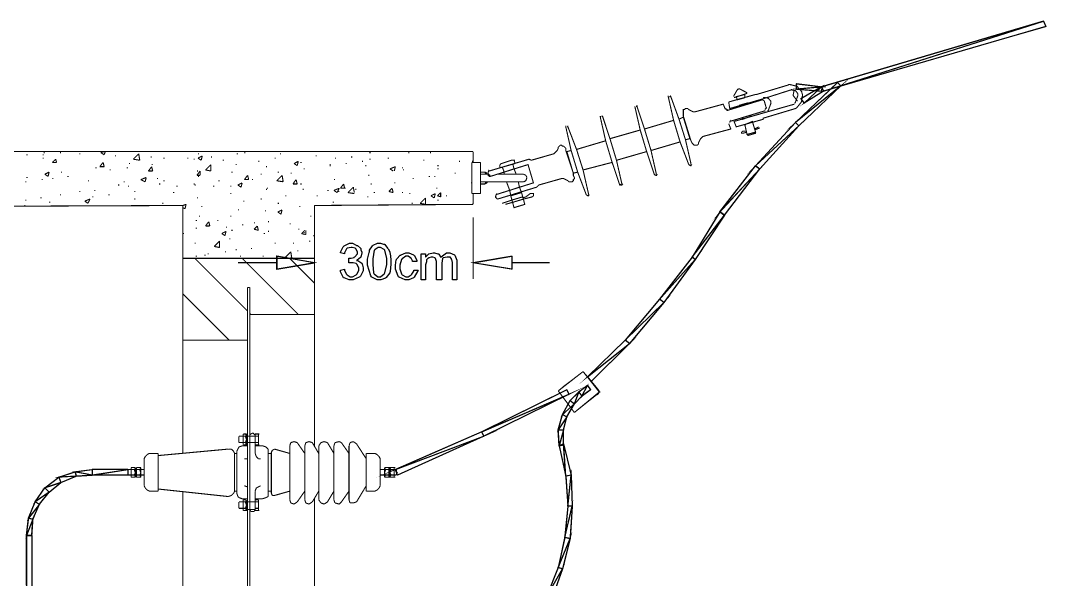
# Model space of a CAD drawing. Header units: metres. Extents: x 3290 to 4536, y 1562 to 1983.
# Drawn here: x 4060.69 to 4082.54, y 1734.34 to 1746.24 of the extents above; entities that cross this region are included whole.
import ezdxf

# ---------------------------------------------------------------- set-up
doc = ezdxf.new("R2010")
doc.units = ezdxf.units.M
for name, color, linetype in [('C00-00-00-BLACK', 7, 'Continuous'), ('C00-00-FF', 5, 'Continuous'), ('C00-7E-FF', 150, 'Continuous'), ('C00-FF-FF', 4, 'Continuous'), ('CFF-00-00', 1, 'Continuous'), ('CFF-7E-00', 30, 'Continuous')]:
    doc.layers.add(name, color=color, linetype=linetype)

msp = doc.modelspace()

# ---------------------------------------------------------------- linework, layer by layer
at = {"layer": 'C00-00-00-BLACK', "const_width": 0.0229}
for points in [[(4075.768, 1744.507), (4076.341, 1744.668), (4076.364, 1744.668), (4077.053, 1744.874)], [(4076.158, 1744.691), (4076.152, 1744.708), (4075.996, 1744.788), (4075.974, 1744.782), (4075.957, 1744.777), (4075.877, 1744.639), (4075.883, 1744.621)], [(4076.503, 1744.576), (4077.076, 1744.759)], [(4077.19, 1744.368), (4077.219, 1744.386), (4077.32, 1744.512), (4077.341, 1744.662), (4077.33, 1744.691), (4077.324, 1744.725), (4077.222, 1744.843), (4077.064, 1744.88), (4077.03, 1744.874)], [(4077.168, 1744.484), (4077.185, 1744.49), (4077.243, 1744.65), (4077.238, 1744.668), (4077.238, 1744.688), (4077.191, 1744.749), (4077.098, 1744.765), (4077.076, 1744.759)], [(4077.168, 1744.759), (4077.162, 1744.754), (4077.139, 1744.65), (4077.145, 1744.645), (4077.15, 1744.633), (4077.226, 1744.536), (4077.238, 1744.53)], [(4074.481, 1744.645), (4074.481, 1744.621), (4074.595, 1744.116), (4074.733, 1743.657), (4074.918, 1743.174)], [(4074.504, 1744.621), (4074.527, 1744.621)], [(4074.711, 1744.139), (4074.527, 1744.645)], [(4076.48, 1744.553), (4075.722, 1744.322)], [(4076.503, 1744.576), (4075.791, 1744.368), (4075.768, 1744.507)], [(4076.158, 1744.691), (4075.883, 1744.599)], [(4076.526, 1744.53), (4076.52, 1744.536), (4076.483, 1744.556), (4076.48, 1744.553)], [(4076.595, 1744.322), (4076.612, 1744.328), (4076.669, 1744.484), (4076.663, 1744.507), (4076.663, 1744.528), (4076.609, 1744.588), (4076.52, 1744.605), (4076.503, 1744.599)], [(4076.571, 1744.368), (4076.526, 1744.53)], [(4073.769, 1744.414), (4073.884, 1743.91), (4074.021, 1743.451), (4074.183, 1742.968), (4074.206, 1742.945)], [(4073.792, 1744.414), (4073.815, 1744.414)], [(4073.975, 1743.932), (4073.815, 1744.414), (4073.815, 1744.437)], [(4075.699, 1744.346), (4075.651, 1744.461), (4075.056, 1744.299), (4075.01, 1744.299), (4074.964, 1744.322), (4074.918, 1744.346), (4074.895, 1744.368), (4074.871, 1744.368), (4074.848, 1744.368), (4074.825, 1744.346), (4074.802, 1744.346), (4074.802, 1744.322), (4074.802, 1744.299), (4074.802, 1744.277), (4074.802, 1744.208), (4074.964, 1743.681), (4074.987, 1743.635), (4075.01, 1743.612), (4075.033, 1743.588), (4075.056, 1743.588), (4075.078, 1743.588), (4075.102, 1743.588), (4075.125, 1743.612), (4075.125, 1743.635), (4075.148, 1743.681), (4075.17, 1743.726), (4075.216, 1743.772), (4075.813, 1743.932), (4075.768, 1744.047)], [(4075.699, 1744.368), (4075.699, 1744.368), (4075.733, 1744.346), (4075.745, 1744.346)], [(4075.791, 1744.093), (4076.549, 1744.322)], [(4077.19, 1744.368), (4076.503, 1744.162), (4076.503, 1744.139), (4075.929, 1743.978), (4075.883, 1744.093), (4076.595, 1744.299)], [(4076.158, 1744.461), (4076.158, 1744.484), (4075.997, 1744.437), (4075.997, 1744.414)], [(4076.549, 1744.346), (4076.549, 1744.357), (4076.571, 1744.382), (4076.571, 1744.391)], [(4077.168, 1744.461), (4076.595, 1744.299)], [(4073.034, 1744.208), (4073.034, 1744.185), (4073.148, 1743.681), (4073.286, 1743.221), (4073.448, 1742.739), (4073.471, 1742.739)], [(4073.24, 1743.726), (4073.08, 1744.208), (4073.057, 1744.208)], [(4073.057, 1744.208), (4073.08, 1744.208)], [(4074.964, 1743.174), (4074.964, 1743.197), (4074.848, 1743.703), (4074.711, 1744.139)], [(4075.813, 1744.116), (4075.807, 1744.116), (4075.791, 1744.082), (4075.791, 1744.07)], [(4076.066, 1744.185), (4076.066, 1744.139), (4076.249, 1744.208), (4076.226, 1744.23)], [(4072.299, 1744.001), (4072.299, 1743.978), (4072.413, 1743.474), (4072.552, 1743.014), (4072.735, 1742.532)], [(4072.322, 1743.978), (4072.344, 1743.978)], [(4072.528, 1743.497), (4072.344, 1743.978), (4072.344, 1744.001)], [(4074.229, 1742.968), (4074.114, 1743.474), (4073.975, 1743.932)], [(4076.134, 1743.886), (4076.066, 1743.886), (4076.043, 1743.864), (4076.043, 1743.841), (4076.066, 1743.841), (4076.158, 1743.864)], [(4076.409, 1743.978), (4076.318, 1743.932)], [(4076.318, 1743.91), (4076.433, 1743.956)], [(4073.494, 1742.739), (4073.494, 1742.761), (4073.379, 1743.266), (4073.24, 1743.726)], [(4076.158, 1743.818), (4076.18, 1743.795), (4076.341, 1743.841), (4076.341, 1743.864)], [(4014.67, 1743.451), (4070.324, 1743.451)], [(4062.399, 1743.428), (4062.469, 1743.451)], [(4062.469, 1743.383), (4062.492, 1743.451)], [(4070.324, 1743.221), (4070.324, 1743.451)], [(4072.459, 1742.991), (4072.299, 1743.474), (4072.299, 1743.52), (4072.276, 1743.543), (4072.253, 1743.566), (4072.23, 1743.566), (4072.207, 1743.588), (4072.184, 1743.588), (4072.161, 1743.566), (4072.139, 1743.543), (4072.139, 1743.52), (4072.115, 1743.474), (4072.093, 1743.451), (4072.047, 1743.405), (4071.564, 1743.266), (4071.517, 1743.289), (4070.668, 1743.037)], [(4072.782, 1742.532), (4072.782, 1742.556), (4072.667, 1743.06), (4072.528, 1743.497)], [(4060.814, 1743.383), (4060.837, 1743.383)], [(4061.16, 1743.383), (4061.182, 1743.383)], [(4061.16, 1743.312), (4061.182, 1743.312)], [(4061.182, 1743.428), (4061.205, 1743.428)], [(4061.366, 1743.221), (4061.435, 1743.289)], [(4061.366, 1743.221), (4061.457, 1743.221)], [(4061.457, 1743.221), (4061.435, 1743.289)], [(4061.526, 1743.428), (4061.549, 1743.428)], [(4061.94, 1743.405), (4061.964, 1743.405)], [(4062.376, 1743.129), (4062.446, 1743.221)], [(4062.399, 1743.428), (4062.469, 1743.383)], [(4062.469, 1743.129), (4062.446, 1743.221)], [(4062.699, 1743.359), (4062.721, 1743.359)], [(4063.088, 1743.289), (4063.204, 1743.405)], [(4063.088, 1743.289), (4063.227, 1743.266)], [(4063.227, 1743.266), (4063.204, 1743.405)], [(4063.456, 1743.335), (4063.48, 1743.335)], [(4063.731, 1743.312), (4063.755, 1743.312)], [(4064.238, 1743.312), (4064.26, 1743.312)], [(4064.375, 1743.289), (4064.398, 1743.289)], [(4064.467, 1743.405), (4064.49, 1743.405)], [(4064.467, 1743.312), (4064.558, 1743.359)], [(4064.467, 1743.312), (4064.535, 1743.266)], [(4064.535, 1743.266), (4064.558, 1743.359)], [(4064.742, 1743.335), (4064.766, 1743.335)], [(4064.995, 1743.266), (4065.018, 1743.266)], [(4065.294, 1743.405), (4065.316, 1743.405)], [(4065.454, 1743.428), (4065.476, 1743.428)], [(4065.753, 1743.243), (4065.776, 1743.243)], [(4066.097, 1743.312), (4066.12, 1743.312)], [(4066.211, 1743.405), (4066.234, 1743.405)], [(4066.512, 1743.197), (4066.603, 1743.243)], [(4066.58, 1743.151), (4066.603, 1743.243)], [(4066.649, 1743.221), (4066.672, 1743.221)], [(4066.97, 1743.359), (4066.993, 1743.359)], [(4067.384, 1743.312), (4067.407, 1743.312)], [(4067.728, 1743.335), (4067.751, 1743.335)], [(4067.959, 1743.243), (4067.982, 1743.243)], [(4068.119, 1743.428), (4068.142, 1743.428)], [(4068.119, 1743.289), (4068.142, 1743.289)], [(4068.509, 1743.312), (4068.532, 1743.312)], [(4068.509, 1743.312), (4068.532, 1743.312)], [(4068.946, 1743.428), (4068.969, 1743.428)], [(4069.267, 1743.266), (4069.29, 1743.266)], [(4069.404, 1743.428), (4069.427, 1743.428)], [(4070.025, 1743.243), (4070.047, 1743.243)], [(4070.301, 1743.243), (4070.324, 1743.243)], [(4070.485, 1743.221), (4070.301, 1743.221)], [(4070.301, 1742.556), (4070.301, 1743.221)], [(4070.485, 1742.556), (4070.485, 1743.221)], [(4071.22, 1743.266), (4071.139, 1743.266), (4070.92, 1743.192), (4070.897, 1743.174)], [(4071.22, 1743.197), (4071.197, 1743.266)], [(4061.205, 1742.968), (4061.297, 1743.014)], [(4061.274, 1742.922), (4061.297, 1743.014)], [(4061.549, 1743.014), (4061.572, 1743.014)], [(4062.284, 1743.105), (4062.307, 1743.105)], [(4062.376, 1743.129), (4062.469, 1743.129)], [(4062.584, 1743.06), (4062.607, 1743.06)], [(4062.951, 1743.105), (4062.973, 1743.105)], [(4062.996, 1743.197), (4063.02, 1743.197)], [(4063.411, 1743.037), (4063.48, 1743.129)], [(4063.411, 1743.037), (4063.502, 1743.037)], [(4063.48, 1743.174), (4063.502, 1743.174)], [(4063.502, 1743.037), (4063.48, 1743.129)], [(4064.443, 1742.945), (4064.512, 1743.037)], [(4064.443, 1743.037), (4064.467, 1743.037)], [(4064.512, 1742.945), (4064.512, 1743.037)], [(4064.627, 1743.06), (4064.742, 1743.174)], [(4064.627, 1743.06), (4064.742, 1743.037)], [(4064.742, 1743.037), (4064.742, 1743.174)], [(4065.178, 1743.014), (4065.202, 1743.014)], [(4065.27, 1743.174), (4065.294, 1743.174)], [(4065.914, 1743.129), (4065.937, 1743.129)], [(4066.166, 1743.014), (4066.189, 1743.014)], [(4066.512, 1743.197), (4066.58, 1743.151)], [(4066.512, 1743.197), (4066.534, 1743.197)], [(4066.718, 1743.083), (4066.741, 1743.083)], [(4067.269, 1743.174), (4067.292, 1743.174)], [(4067.269, 1743.151), (4067.292, 1743.151)], [(4067.613, 1743.197), (4067.636, 1743.197)], [(4068.027, 1743.151), (4068.05, 1743.151)], [(4068.555, 1743.083), (4068.67, 1743.129)], [(4068.555, 1743.083), (4068.623, 1743.037)], [(4068.647, 1743.037), (4068.67, 1743.129)], [(4068.808, 1743.105), (4068.831, 1743.105)], [(4068.831, 1743.06), (4068.854, 1743.06)], [(4069.566, 1743.151), (4069.589, 1743.151)], [(4069.566, 1743.083), (4069.589, 1743.083)], [(4070.485, 1743.014), (4070.577, 1743.014)], [(4070.599, 1742.968), (4070.577, 1743.014)], [(4070.577, 1743.014), (4070.622, 1742.991)], [(4070.668, 1743.06), (4070.662, 1743.055), (4070.645, 1743.007), (4070.645, 1742.991), (4070.645, 1742.98), (4070.679, 1742.945), (4070.691, 1742.945)], [(4070.691, 1742.922), (4070.668, 1742.922), (4070.668, 1742.945), (4070.645, 1742.945), (4070.645, 1742.968), (4070.645, 1742.991), (4070.645, 1743.014), (4070.668, 1743.037)], [(4070.691, 1742.922), (4071.495, 1743.174), (4071.61, 1742.785), (4070.806, 1742.532)], [(4070.897, 1743.174), (4070.897, 1743.105), (4071.22, 1743.197)], [(4070.943, 1743.129), (4070.989, 1743.014)], [(4071.243, 1742.968), (4071.197, 1743.083), (4070.989, 1743.014), (4070.989, 1742.968)], [(4071.174, 1743.174), (4071.197, 1743.083)], [(4074.918, 1743.174), (4074.923, 1743.169), (4074.954, 1743.151), (4074.964, 1743.151), (4074.964, 1743.157), (4074.987, 1743.174), (4074.987, 1743.174)], [(4060.791, 1742.808), (4060.814, 1742.808)], [(4060.814, 1742.9), (4060.837, 1742.9)], [(4061.137, 1742.854), (4061.16, 1742.854)], [(4061.205, 1742.968), (4061.274, 1742.922)], [(4061.366, 1742.876), (4061.389, 1742.876)], [(4061.688, 1742.922), (4061.711, 1742.922)], [(4062.124, 1742.83), (4062.146, 1742.83)], [(4062.882, 1742.808), (4062.905, 1742.808)], [(4063.25, 1742.854), (4063.364, 1742.9)], [(4063.25, 1742.854), (4063.342, 1742.808)], [(4063.342, 1742.808), (4063.364, 1742.9)], [(4063.594, 1742.876), (4063.617, 1742.876)], [(4063.731, 1742.83), (4063.755, 1742.83)], [(4064.443, 1742.945), (4064.512, 1742.945)], [(4064.467, 1742.922), (4064.49, 1742.922)], [(4064.903, 1742.83), (4064.927, 1742.83)], [(4065.316, 1742.739), (4065.407, 1742.785)], [(4065.385, 1742.693), (4065.407, 1742.785)], [(4065.454, 1742.854), (4065.523, 1742.945)], [(4065.454, 1742.854), (4065.547, 1742.854)], [(4065.547, 1742.854), (4065.523, 1742.945)], [(4065.616, 1742.854), (4065.638, 1742.854)], [(4065.799, 1742.968), (4065.822, 1742.968)], [(4066.143, 1742.83), (4066.258, 1742.945)], [(4066.143, 1742.83), (4066.281, 1742.808)], [(4066.281, 1742.808), (4066.258, 1742.945)], [(4066.443, 1742.991), (4066.465, 1742.991)], [(4066.488, 1742.761), (4066.557, 1742.854)], [(4066.58, 1742.761), (4066.557, 1742.854)], [(4067.361, 1742.854), (4067.384, 1742.854)], [(4068.096, 1742.945), (4068.119, 1742.945)], [(4068.647, 1742.785), (4068.67, 1742.785)], [(4069.038, 1742.876), (4069.06, 1742.876)], [(4069.381, 1742.922), (4069.404, 1742.922)], [(4069.497, 1742.922), (4069.521, 1742.922)], [(4069.933, 1742.991), (4069.956, 1742.991)], [(4070.278, 1742.785), (4070.301, 1742.785)], [(4070.645, 1742.968), (4070.485, 1742.968)], [(4071.404, 1742.808), (4070.485, 1742.808)], [(4070.577, 1742.761), (4070.599, 1742.808)], [(4070.577, 1742.761), (4070.622, 1742.785)], [(4070.622, 1742.991), (4070.622, 1742.968)], [(4070.622, 1742.968), (4070.645, 1742.968)], [(4070.966, 1742.808), (4070.622, 1742.808)], [(4070.622, 1742.785), (4070.622, 1742.808)], [(4070.829, 1742.968), (4070.966, 1742.968)], [(4071.404, 1742.968), (4070.829, 1742.968)], [(4070.851, 1742.441), (4071.678, 1742.693), (4071.724, 1742.739), (4072.207, 1742.876), (4072.253, 1742.876), (4072.299, 1742.854), (4072.344, 1742.83), (4072.368, 1742.808), (4072.39, 1742.808), (4072.413, 1742.808), (4072.437, 1742.808), (4072.459, 1742.83), (4072.459, 1742.854), (4072.482, 1742.876), (4072.482, 1742.9), (4072.459, 1742.945), (4072.459, 1742.991)], [(4070.966, 1742.968), (4070.989, 1742.968)], [(4070.966, 1742.968), (4070.989, 1742.968)], [(4070.966, 1742.808), (4070.989, 1742.808)], [(4070.966, 1742.808), (4070.989, 1742.808)], [(4071.036, 1742.808), (4071.105, 1742.624), (4071.312, 1742.693), (4071.288, 1742.808)], [(4071.449, 1742.945), (4071.404, 1742.968)], [(4071.404, 1742.808), (4071.449, 1742.83)], [(4071.472, 1742.9), (4071.449, 1742.945)], [(4071.449, 1742.83), (4071.472, 1742.9)], [(4074.183, 1742.968), (4074.188, 1742.963), (4074.218, 1742.945), (4074.229, 1742.945), (4074.229, 1742.951), (4074.252, 1742.968), (4074.252, 1742.968)], [(4061.94, 1742.601), (4061.964, 1742.601)], [(4062.262, 1742.624), (4062.284, 1742.624)], [(4062.767, 1742.739), (4062.79, 1742.739)], [(4062.973, 1742.716), (4062.996, 1742.716)], [(4063.111, 1742.601), (4063.134, 1742.601)], [(4063.64, 1742.761), (4063.663, 1742.761)], [(4063.938, 1742.578), (4063.96, 1742.578)], [(4064.008, 1742.716), (4064.031, 1742.716)], [(4064.375, 1742.761), (4064.398, 1742.761)], [(4064.398, 1742.739), (4064.42, 1742.739)], [(4064.789, 1742.716), (4064.812, 1742.716)], [(4065.156, 1742.716), (4065.178, 1742.716)], [(4065.316, 1742.739), (4065.385, 1742.693)], [(4065.914, 1742.647), (4065.937, 1742.647)], [(4065.937, 1742.67), (4065.96, 1742.67)], [(4066.488, 1742.761), (4066.58, 1742.761)], [(4066.649, 1742.761), (4066.672, 1742.761)], [(4066.694, 1742.647), (4066.718, 1742.647)], [(4067.223, 1742.624), (4067.247, 1742.624)], [(4067.361, 1742.624), (4067.476, 1742.67)], [(4067.361, 1742.624), (4067.429, 1742.578)], [(4067.429, 1742.578), (4067.476, 1742.67)], [(4067.452, 1742.601), (4067.476, 1742.601)], [(4067.499, 1742.67), (4067.567, 1742.761)], [(4067.499, 1742.67), (4067.59, 1742.67)], [(4067.59, 1742.67), (4067.567, 1742.761)], [(4067.59, 1742.67), (4067.613, 1742.67)], [(4067.659, 1742.578), (4067.774, 1742.693)], [(4067.659, 1742.578), (4067.796, 1742.556)], [(4067.796, 1742.578), (4067.774, 1742.693)], [(4067.82, 1742.647), (4067.842, 1742.647)], [(4068.142, 1742.761), (4068.165, 1742.761)], [(4068.211, 1742.578), (4068.234, 1742.578)], [(4068.532, 1742.601), (4068.601, 1742.67)], [(4068.532, 1742.601), (4068.623, 1742.578)], [(4068.623, 1742.578), (4068.601, 1742.67)], [(4068.808, 1742.578), (4068.831, 1742.578)], [(4069.543, 1742.67), (4069.566, 1742.67)], [(4069.566, 1742.509), (4069.634, 1742.578)], [(4069.634, 1742.487), (4069.634, 1742.578)], [(4070.485, 1742.761), (4070.577, 1742.761)], [(4071.105, 1742.624), (4071.128, 1742.509)], [(4071.312, 1742.693), (4071.357, 1742.578)], [(4073.448, 1742.761), (4073.453, 1742.757), (4073.483, 1742.739), (4073.494, 1742.739), (4073.494, 1742.745), (4073.517, 1742.761), (4073.517, 1742.761)], [(4060.791, 1742.418), (4060.814, 1742.418)], [(4061.113, 1742.464), (4061.137, 1742.464)], [(4061.297, 1742.372), (4061.32, 1742.372)], [(4061.526, 1742.532), (4061.549, 1742.532)], [(4062.055, 1742.395), (4062.169, 1742.441)], [(4062.055, 1742.395), (4062.124, 1742.349)], [(4062.124, 1742.349), (4062.169, 1742.441)], [(4062.215, 1742.487), (4062.238, 1742.487)], [(4062.56, 1742.532), (4062.584, 1742.532)], [(4063.111, 1742.441), (4063.134, 1742.441)], [(4063.709, 1742.349), (4063.731, 1742.349)], [(4064.443, 1742.464), (4064.467, 1742.464)], [(4065.156, 1742.556), (4065.178, 1742.556)], [(4065.431, 1742.395), (4065.454, 1742.395)], [(4065.799, 1742.441), (4065.822, 1742.441)], [(4066.166, 1742.349), (4066.189, 1742.349)], [(4066.328, 1742.509), (4066.351, 1742.509)], [(4066.993, 1742.509), (4067.016, 1742.509)], [(4067.338, 1742.372), (4067.361, 1742.372)], [(4068.074, 1742.487), (4068.096, 1742.487)], [(4068.969, 1742.556), (4068.992, 1742.556)], [(4069.014, 1742.349), (4069.038, 1742.349)], [(4069.198, 1742.349), (4069.312, 1742.464)], [(4069.198, 1742.349), (4069.312, 1742.327)], [(4069.312, 1742.327), (4069.312, 1742.464)], [(4069.427, 1742.509), (4069.521, 1742.556)], [(4069.427, 1742.509), (4069.497, 1742.464)], [(4069.497, 1742.464), (4069.521, 1742.556)], [(4069.566, 1742.509), (4069.634, 1742.487)], [(4069.566, 1742.418), (4069.589, 1742.418)], [(4069.75, 1742.509), (4069.773, 1742.509)], [(4070.485, 1742.556), (4070.301, 1742.556)], [(4070.324, 1742.327), (4070.324, 1742.556)], [(4070.829, 1742.556), (4070.823, 1742.55), (4070.806, 1742.503), (4070.806, 1742.487), (4070.806, 1742.476), (4070.839, 1742.441), (4070.851, 1742.441)], [(4071.151, 1742.418), (4070.943, 1742.349)], [(4071.174, 1742.372), (4071.013, 1742.327)], [(4071.38, 1742.487), (4071.151, 1742.418)], [(4071.404, 1742.441), (4071.174, 1742.372)], [(4071.38, 1742.464), (4071.449, 1742.487), (4071.541, 1742.556), (4071.586, 1742.556), (4071.61, 1742.556), (4071.61, 1742.509), (4071.586, 1742.487), (4071.404, 1742.441)], [(4072.735, 1742.532), (4072.741, 1742.528), (4072.771, 1742.509), (4072.782, 1742.509), (4072.782, 1742.516), (4072.804, 1742.532), (4072.804, 1742.532)], [(4041.659, 1742.21), (4064.146, 1742.303)], [(4060.768, 1742.303), (4060.791, 1742.303)], [(4064.146, 1742.303), (4064.214, 1742.327)], [(4064.146, 1737.023), (4064.146, 1742.303)], [(4064.146, 1742.257), (4064.191, 1742.233)], [(4064.191, 1742.233), (4064.214, 1742.327)], [(4064.535, 1742.28), (4064.558, 1742.28)], [(4065.316, 1742.21), (4065.339, 1742.21)], [(4065.891, 1742.187), (4065.914, 1742.187)], [(4066.166, 1742.165), (4066.258, 1742.21)], [(4066.166, 1742.165), (4066.234, 1742.118)], [(4066.234, 1742.118), (4066.258, 1742.21)], [(4066.625, 1742.28), (4066.649, 1742.28)], [(4070.324, 1742.327), (4066.947, 1742.303)], [(4066.947, 1737.161), (4066.947, 1742.303)], [(4064.42, 1741.981), (4064.443, 1741.981)], [(4064.49, 1742.073), (4064.512, 1742.073)], [(4064.627, 1741.866), (4064.696, 1741.958)], [(4064.719, 1741.866), (4064.696, 1741.958)], [(4064.881, 1741.981), (4064.903, 1741.981)], [(4065.156, 1742.073), (4065.178, 1742.073)], [(4065.661, 1741.935), (4065.684, 1741.935)], [(4065.96, 1741.958), (4065.982, 1741.958)], [(4066.42, 1741.912), (4066.443, 1741.912)], [(4066.856, 1742.073), (4066.878, 1742.073)], [(4064.146, 1741.705), (4064.169, 1741.705)], [(4064.42, 1741.821), (4064.443, 1741.821)], [(4064.627, 1741.866), (4064.719, 1741.866)], [(4064.973, 1741.705), (4065.064, 1741.752)], [(4064.973, 1741.705), (4065.041, 1741.66)], [(4065.041, 1741.66), (4065.064, 1741.752)], [(4065.064, 1741.844), (4065.087, 1741.844)], [(4065.178, 1741.774), (4065.202, 1741.774)], [(4065.407, 1741.889), (4065.431, 1741.889)], [(4065.661, 1741.798), (4065.73, 1741.866)], [(4065.661, 1741.798), (4065.753, 1741.774)], [(4065.753, 1741.774), (4065.73, 1741.866)], [(4065.868, 1741.705), (4065.891, 1741.705)], [(4065.96, 1741.752), (4065.982, 1741.752)], [(4066.603, 1741.798), (4066.625, 1741.798)], [(4066.672, 1741.705), (4066.741, 1741.774)], [(4066.672, 1741.705), (4066.764, 1741.683)], [(4066.718, 1741.729), (4066.741, 1741.729)], [(4066.764, 1741.683), (4066.764, 1741.774)], [(4064.398, 1741.5), (4064.42, 1741.5)], [(4064.812, 1741.431), (4064.927, 1741.545)], [(4064.927, 1741.408), (4064.927, 1741.545)], [(4065.133, 1741.592), (4065.156, 1741.592)], [(4066.097, 1741.5), (4066.12, 1741.5)], [(4066.488, 1741.5), (4066.512, 1741.5)], [(4066.832, 1741.545), (4066.856, 1741.545)], [(4066.924, 1741.66), (4066.947, 1741.66)], [(4064.604, 1741.247), (4064.627, 1741.247)], [(4064.673, 1741.271), (4064.696, 1741.271)], [(4064.812, 1741.431), (4064.927, 1741.408)], [(4065.041, 1741.316), (4065.064, 1741.316)], [(4065.27, 1741.362), (4065.294, 1741.362)], [(4065.593, 1741.385), (4065.616, 1741.385)], [(4066.328, 1741.201), (4066.443, 1741.316)], [(4066.465, 1741.178), (4066.443, 1741.316)], [(4066.58, 1741.339), (4066.603, 1741.339)], [(4064.146, 1741.178), (4066.947, 1741.178)], [(4065.523, 1740.053), (4064.398, 1741.178)], [(4064.42, 1741.225), (4064.443, 1741.225)], [(4065.362, 1741.225), (4065.385, 1741.225)], [(4066.603, 1739.983), (4065.407, 1741.178)], [(4065.845, 1741.225), (4065.868, 1741.225)], [(4066.12, 1741.178), (4066.143, 1741.178)], [(4066.328, 1741.201), (4066.396, 1741.178)], [(4066.947, 1740.649), (4066.42, 1741.178)], [(4066.443, 1741.201), (4066.465, 1741.201)], [(4065.133, 1739.433), (4064.146, 1740.42)], [(4065.523, 1732.684), (4065.523, 1740.558)], [(4065.569, 1740.558), (4065.523, 1740.558)], [(4065.569, 1740.558), (4065.569, 1732.684)], [(4065.593, 1739.983), (4065.569, 1740.007)], [(4066.947, 1739.983), (4065.569, 1739.983)], [(4065.523, 1739.433), (4064.146, 1739.433)], [(4072.667, 1738.766), (4072.139, 1738.354)], [(4072.667, 1738.766), (4072.459, 1738.606)], [(4073.011, 1738.331), (4072.667, 1738.766)], [(4072.804, 1738.606), (4072.667, 1738.766)], [(4072.276, 1738.469), (4072.139, 1738.354)], [(4072.459, 1738.606), (4072.276, 1738.469)], [(4072.919, 1738.469), (4072.804, 1738.606)], [(4072.919, 1738.469), (4073.011, 1738.354)], [(4072.139, 1738.354), (4072.482, 1737.895)], [(4072.482, 1737.895), (4072.207, 1738.262)], [(4072.482, 1737.895), (4073.011, 1738.331)], [(4072.942, 1738.262), (4072.482, 1737.895)], [(4072.988, 1738.285), (4072.942, 1738.262)], [(4073.011, 1738.331), (4072.988, 1738.285)], [(4073.011, 1738.354), (4073.011, 1738.331)], [(4073.011, 1738.331), (4073.034, 1738.331)], [(4065.339, 1737.39), (4065.339, 1737.253)], [(4065.431, 1737.39), (4065.339, 1737.39)], [(4065.431, 1737.436), (4065.454, 1737.436)], [(4065.431, 1737.436), (4065.476, 1737.436)], [(4065.431, 1737.436), (4065.431, 1737.413)], [(4065.431, 1737.206), (4065.431, 1737.436)], [(4065.431, 1737.413), (4065.431, 1737.39)], [(4065.431, 1737.39), (4065.431, 1737.321)], [(4065.476, 1737.39), (4065.431, 1737.39)], [(4065.431, 1737.321), (4065.431, 1737.253)], [(4065.476, 1737.436), (4065.5, 1737.436)], [(4065.5, 1737.413), (4065.476, 1737.436)], [(4065.476, 1737.39), (4065.5, 1737.413)], [(4065.5, 1737.321), (4065.476, 1737.39)], [(4065.476, 1737.253), (4065.5, 1737.321)], [(4065.5, 1737.206), (4065.5, 1737.436)], [(4065.523, 1737.413), (4065.5, 1737.413)], [(4065.593, 1737.436), (4065.569, 1737.413)], [(4065.638, 1737.458), (4065.593, 1737.436)], [(4065.661, 1737.436), (4065.638, 1737.458)], [(4065.684, 1737.413), (4065.661, 1737.436)], [(4065.684, 1737.436), (4065.684, 1737.023)], [(4065.753, 1737.436), (4065.684, 1737.436)], [(4065.684, 1737.39), (4065.753, 1737.39)], [(4065.753, 1737.436), (4065.776, 1737.436)], [(4065.753, 1737.413), (4065.753, 1737.436)], [(4065.753, 1737.436), (4065.753, 1737.206)], [(4065.753, 1737.39), (4065.753, 1737.413)], [(4065.753, 1737.321), (4065.753, 1737.39)], [(4065.753, 1737.253), (4065.753, 1737.321)], [(4063.617, 1736.977), (4065.11, 1737.115)], [(4065.178, 1737.115), (4065.11, 1737.115)], [(4065.225, 1737.069), (4065.178, 1737.115)], [(4065.316, 1737.115), (4065.294, 1737.069)], [(4065.339, 1737.161), (4065.316, 1737.115)], [(4065.431, 1737.253), (4065.339, 1737.253)], [(4065.407, 1737.184), (4065.339, 1737.161)], [(4065.523, 1737.184), (4065.407, 1737.184)], [(4065.431, 1737.253), (4065.431, 1737.229)], [(4065.476, 1737.253), (4065.431, 1737.253)], [(4065.431, 1737.229), (4065.431, 1737.206)], [(4065.431, 1737.206), (4065.454, 1737.206)], [(4065.431, 1737.206), (4065.476, 1737.206)], [(4065.5, 1737.229), (4065.476, 1737.253)], [(4065.476, 1737.206), (4065.5, 1737.229)], [(4065.476, 1737.206), (4065.5, 1737.206)], [(4065.523, 1737.206), (4065.5, 1737.206)], [(4065.753, 1737.253), (4065.684, 1737.253)], [(4065.753, 1737.206), (4065.684, 1737.206)], [(4065.845, 1737.184), (4065.684, 1737.184)], [(4065.753, 1737.229), (4065.753, 1737.253)], [(4065.753, 1737.206), (4065.753, 1737.229)], [(4065.753, 1737.206), (4065.776, 1737.206)], [(4065.914, 1737.161), (4065.845, 1737.184)], [(4065.96, 1737.115), (4065.914, 1737.161)], [(4065.96, 1737.069), (4065.96, 1737.115)], [(4066.097, 1737.115), (4066.051, 1737.092)], [(4066.42, 1737.023), (4066.097, 1737.115)], [(4066.443, 1737.253), (4066.42, 1737.184)], [(4066.42, 1737.184), (4066.42, 1736.036)], [(4066.512, 1737.275), (4066.443, 1737.253)], [(4066.58, 1737.253), (4066.512, 1737.275)], [(4066.58, 1737.253), (4066.741, 1737.023)], [(4066.764, 1737.253), (4066.741, 1737.184)], [(4066.741, 1737.184), (4066.741, 1736.036)], [(4066.832, 1737.275), (4066.764, 1737.253)], [(4066.901, 1737.253), (4066.832, 1737.275)], [(4066.901, 1737.253), (4067.038, 1737.023)], [(4067.085, 1737.253), (4067.038, 1737.184)], [(4067.038, 1737.184), (4067.038, 1736.036)], [(4067.155, 1737.275), (4067.085, 1737.253)], [(4067.223, 1737.253), (4067.155, 1737.275)], [(4067.361, 1737.023), (4067.223, 1737.253)], [(4067.384, 1737.253), (4067.361, 1737.184)], [(4067.361, 1737.184), (4067.361, 1736.036)], [(4067.476, 1737.275), (4067.384, 1737.253)], [(4067.521, 1737.253), (4067.476, 1737.275)], [(4067.521, 1737.253), (4067.682, 1737.023)], [(4067.705, 1737.253), (4067.682, 1737.184)], [(4067.682, 1737.184), (4067.682, 1736.036)], [(4067.774, 1737.275), (4067.705, 1737.253)], [(4067.842, 1737.229), (4067.774, 1737.275)], [(4067.842, 1737.229), (4068.05, 1736.908)], [(4063.342, 1736.954), (4063.319, 1736.908)], [(4063.319, 1736.908), (4063.319, 1736.334)], [(4063.387, 1737), (4063.342, 1736.954)], [(4063.433, 1737.023), (4063.387, 1737)], [(4063.617, 1737.023), (4063.433, 1737.023)], [(4063.617, 1737.023), (4063.617, 1736.219)], [(4065.247, 1737.023), (4065.225, 1737.069)], [(4065.247, 1737.023), (4065.294, 1737.023)], [(4065.247, 1737.023), (4065.247, 1736.219)], [(4065.294, 1737.069), (4065.294, 1736.173)], [(4065.454, 1736.908), (4065.523, 1736.908)], [(4065.684, 1737.023), (4065.708, 1736.954)], [(4065.708, 1736.954), (4065.753, 1736.908)], [(4065.753, 1736.908), (4065.799, 1736.908)], [(4065.96, 1737.069), (4065.96, 1736.173)], [(4065.96, 1737.023), (4066.029, 1737.023)], [(4066.051, 1737.092), (4066.029, 1737.046)], [(4066.029, 1737.046), (4066.029, 1736.173)], [(4068.05, 1737.023), (4068.05, 1736.219)], [(4068.05, 1737.023), (4068.234, 1737.023)], [(4068.279, 1737), (4068.234, 1737.023)], [(4068.325, 1736.954), (4068.279, 1737)], [(4068.348, 1736.908), (4068.325, 1736.954)], [(4068.348, 1736.908), (4068.348, 1736.334)], [(4062.973, 1736.678), (4062.973, 1736.563)], [(4062.973, 1736.678), (4063.042, 1736.678)], [(4062.973, 1736.678), (4062.973, 1736.563)], [(4063.111, 1736.723), (4063.042, 1736.723)], [(4063.042, 1736.723), (4063.065, 1736.723)], [(4063.042, 1736.723), (4063.042, 1736.701)], [(4063.042, 1736.517), (4063.042, 1736.723)], [(4063.042, 1736.701), (4063.042, 1736.678)], [(4063.042, 1736.678), (4063.111, 1736.678)], [(4063.042, 1736.678), (4063.111, 1736.678)], [(4063.042, 1736.678), (4063.042, 1736.609)], [(4063.111, 1736.723), (4063.134, 1736.723)], [(4063.134, 1736.701), (4063.111, 1736.723)], [(4063.111, 1736.678), (4063.134, 1736.701)], [(4063.134, 1736.609), (4063.111, 1736.678)], [(4063.134, 1736.517), (4063.134, 1736.723)], [(4063.134, 1736.678), (4063.157, 1736.678)], [(4063.134, 1736.678), (4063.157, 1736.678)], [(4063.157, 1736.723), (4063.18, 1736.723)], [(4063.157, 1736.723), (4063.157, 1736.701)], [(4063.227, 1736.723), (4063.157, 1736.723)], [(4063.157, 1736.517), (4063.157, 1736.723)], [(4063.157, 1736.701), (4063.157, 1736.678)], [(4063.157, 1736.678), (4063.227, 1736.678)], [(4063.157, 1736.678), (4063.227, 1736.678)], [(4063.157, 1736.678), (4063.157, 1736.609)], [(4063.227, 1736.723), (4063.25, 1736.723)], [(4063.25, 1736.701), (4063.227, 1736.723)], [(4063.227, 1736.678), (4063.25, 1736.701)], [(4063.25, 1736.609), (4063.227, 1736.678)], [(4063.25, 1736.517), (4063.25, 1736.723)], [(4063.25, 1736.678), (4063.319, 1736.678)], [(4068.348, 1736.678), (4068.44, 1736.678)], [(4068.463, 1736.723), (4068.44, 1736.723)], [(4068.463, 1736.723), (4068.44, 1736.701)], [(4068.44, 1736.517), (4068.44, 1736.723)], [(4068.44, 1736.701), (4068.463, 1736.678)], [(4068.463, 1736.678), (4068.44, 1736.609)], [(4068.532, 1736.723), (4068.463, 1736.723)], [(4068.463, 1736.678), (4068.532, 1736.678)], [(4068.532, 1736.723), (4068.555, 1736.723)], [(4068.532, 1736.701), (4068.532, 1736.723)], [(4068.532, 1736.517), (4068.532, 1736.723)], [(4068.532, 1736.678), (4068.532, 1736.701)], [(4068.532, 1736.678), (4068.555, 1736.678)], [(4068.532, 1736.609), (4068.532, 1736.678)], [(4068.555, 1736.723), (4068.577, 1736.723)], [(4068.577, 1736.723), (4068.555, 1736.701)], [(4068.555, 1736.517), (4068.555, 1736.723)], [(4068.555, 1736.701), (4068.577, 1736.678)], [(4068.577, 1736.678), (4068.555, 1736.609)], [(4068.647, 1736.723), (4068.577, 1736.723)], [(4068.577, 1736.678), (4068.647, 1736.678)], [(4068.647, 1736.723), (4068.67, 1736.723)], [(4068.647, 1736.701), (4068.647, 1736.723)], [(4068.647, 1736.517), (4068.647, 1736.723)], [(4068.647, 1736.678), (4068.647, 1736.701)], [(4068.647, 1736.609), (4068.647, 1736.678)], [(4068.647, 1736.678), (4068.694, 1736.678)], [(4068.694, 1736.678), (4068.694, 1736.563)], [(4062.973, 1736.563), (4063.042, 1736.563)], [(4063.042, 1736.609), (4063.042, 1736.563)], [(4063.042, 1736.563), (4063.111, 1736.563)], [(4063.042, 1736.563), (4063.111, 1736.563)], [(4063.042, 1736.563), (4063.042, 1736.54)], [(4063.042, 1736.54), (4063.042, 1736.517)], [(4063.111, 1736.517), (4063.042, 1736.517)], [(4063.042, 1736.517), (4063.065, 1736.517)], [(4063.111, 1736.563), (4063.134, 1736.609)], [(4063.134, 1736.54), (4063.111, 1736.563)], [(4063.111, 1736.517), (4063.134, 1736.54)], [(4063.111, 1736.517), (4063.134, 1736.517)], [(4063.134, 1736.563), (4063.157, 1736.563)], [(4063.157, 1736.563), (4063.134, 1736.563)], [(4063.157, 1736.609), (4063.157, 1736.563)], [(4063.157, 1736.563), (4063.227, 1736.563)], [(4063.157, 1736.563), (4063.227, 1736.563)], [(4063.157, 1736.563), (4063.157, 1736.54)], [(4063.157, 1736.54), (4063.157, 1736.517)], [(4063.157, 1736.517), (4063.18, 1736.517)], [(4063.157, 1736.517), (4063.227, 1736.517)], [(4063.227, 1736.563), (4063.25, 1736.609)], [(4063.25, 1736.54), (4063.227, 1736.563)], [(4063.227, 1736.517), (4063.25, 1736.54)], [(4063.227, 1736.517), (4063.25, 1736.517)], [(4063.25, 1736.563), (4063.319, 1736.563)], [(4068.348, 1736.563), (4068.44, 1736.563)], [(4068.44, 1736.609), (4068.463, 1736.563)], [(4068.463, 1736.563), (4068.44, 1736.54)], [(4068.44, 1736.54), (4068.463, 1736.517)], [(4068.463, 1736.517), (4068.44, 1736.517)], [(4068.463, 1736.563), (4068.532, 1736.563)], [(4068.532, 1736.517), (4068.463, 1736.517)], [(4068.532, 1736.563), (4068.532, 1736.609)], [(4068.532, 1736.563), (4068.555, 1736.563)], [(4068.532, 1736.54), (4068.532, 1736.563)], [(4068.532, 1736.517), (4068.532, 1736.54)], [(4068.532, 1736.517), (4068.555, 1736.517)], [(4068.555, 1736.609), (4068.577, 1736.563)], [(4068.577, 1736.563), (4068.555, 1736.54)], [(4068.555, 1736.54), (4068.577, 1736.517)], [(4068.577, 1736.517), (4068.555, 1736.517)], [(4068.577, 1736.563), (4068.647, 1736.563)], [(4068.647, 1736.517), (4068.577, 1736.517)], [(4068.647, 1736.563), (4068.647, 1736.609)], [(4068.647, 1736.54), (4068.647, 1736.563)], [(4068.647, 1736.563), (4068.694, 1736.563)], [(4068.647, 1736.517), (4068.647, 1736.54)], [(4068.647, 1736.517), (4068.67, 1736.517)], [(4068.694, 1736.631), (4068.717, 1736.609)], [(4063.319, 1736.334), (4063.342, 1736.288)], [(4063.342, 1736.288), (4063.387, 1736.242)], [(4063.387, 1736.242), (4063.433, 1736.219)], [(4063.617, 1736.265), (4065.11, 1736.105)], [(4065.523, 1736.31), (4065.454, 1736.334)], [(4065.708, 1736.288), (4065.684, 1736.219)], [(4065.753, 1736.31), (4065.708, 1736.288)], [(4065.799, 1736.334), (4065.753, 1736.31)], [(4067.842, 1735.99), (4068.05, 1736.334)], [(4068.234, 1736.219), (4068.279, 1736.242)], [(4068.279, 1736.242), (4068.325, 1736.288)], [(4068.325, 1736.288), (4068.348, 1736.334)], [(4063.617, 1736.219), (4063.433, 1736.219)], [(4064.146, 1736.219), (4064.146, 1681.01)], [(4065.11, 1736.105), (4065.178, 1736.128)], [(4065.178, 1736.128), (4065.225, 1736.173)], [(4065.225, 1736.173), (4065.247, 1736.219)], [(4065.247, 1736.219), (4065.294, 1736.219)], [(4065.294, 1736.173), (4065.316, 1736.105)], [(4065.316, 1736.105), (4065.339, 1736.082)], [(4065.339, 1736.082), (4065.407, 1736.058)], [(4065.523, 1736.058), (4065.407, 1736.058)], [(4065.431, 1736.013), (4065.431, 1736.036)], [(4065.431, 1736.036), (4065.431, 1736.013)], [(4065.476, 1736.036), (4065.431, 1736.036)], [(4065.431, 1735.807), (4065.431, 1736.013)], [(4065.431, 1736.013), (4065.431, 1735.99)], [(4065.5, 1736.013), (4065.476, 1736.036)], [(4065.476, 1736.036), (4065.5, 1736.013)], [(4065.476, 1735.99), (4065.5, 1736.013)], [(4065.5, 1735.807), (4065.5, 1736.013)], [(4065.523, 1736.013), (4065.5, 1736.013)], [(4065.684, 1736.219), (4065.684, 1735.807)], [(4065.845, 1736.058), (4065.684, 1736.058)], [(4065.753, 1736.036), (4065.684, 1736.036)], [(4065.753, 1736.036), (4065.753, 1736.013)], [(4065.753, 1736.013), (4065.753, 1736.036)], [(4065.753, 1736.013), (4065.753, 1735.807)], [(4065.753, 1735.99), (4065.753, 1736.013)], [(4065.845, 1736.058), (4065.914, 1736.082)], [(4065.914, 1736.082), (4065.96, 1736.105)], [(4065.96, 1736.219), (4066.029, 1736.219)], [(4065.96, 1736.105), (4065.96, 1736.173)], [(4066.029, 1736.173), (4066.051, 1736.128)], [(4066.051, 1736.128), (4066.097, 1736.128)], [(4066.42, 1736.219), (4066.097, 1736.128)], [(4066.42, 1736.036), (4066.443, 1735.968)], [(4066.58, 1735.99), (4066.741, 1736.219)], [(4066.741, 1736.036), (4066.764, 1735.968)], [(4066.901, 1735.99), (4067.038, 1736.219)], [(4066.947, 1736.082), (4066.947, 1680.458)], [(4067.038, 1736.036), (4067.085, 1735.968)], [(4067.223, 1735.99), (4067.361, 1736.219)], [(4067.361, 1736.036), (4067.384, 1735.968)], [(4067.521, 1735.99), (4067.682, 1736.219)], [(4067.682, 1736.036), (4067.705, 1735.968)], [(4068.05, 1736.219), (4068.234, 1736.219)], [(4065.339, 1735.853), (4065.339, 1735.99)], [(4065.339, 1735.99), (4065.431, 1735.99)], [(4065.431, 1735.853), (4065.339, 1735.853)], [(4065.431, 1735.99), (4065.431, 1735.921)], [(4065.476, 1735.99), (4065.431, 1735.99)], [(4065.431, 1735.921), (4065.431, 1735.853)], [(4065.431, 1735.853), (4065.431, 1735.829)], [(4065.476, 1735.853), (4065.431, 1735.853)], [(4065.431, 1735.829), (4065.431, 1735.807)], [(4065.431, 1735.807), (4065.454, 1735.807)], [(4065.476, 1735.807), (4065.431, 1735.807)], [(4065.5, 1735.921), (4065.476, 1735.99)], [(4065.476, 1735.853), (4065.5, 1735.921)], [(4065.5, 1735.829), (4065.476, 1735.853)], [(4065.476, 1735.807), (4065.5, 1735.829)], [(4065.5, 1735.807), (4065.476, 1735.807)], [(4065.523, 1735.807), (4065.5, 1735.807)], [(4065.569, 1735.829), (4065.593, 1735.784)], [(4065.593, 1735.784), (4065.638, 1735.784)], [(4065.638, 1735.784), (4065.661, 1735.784)], [(4065.661, 1735.784), (4065.684, 1735.829)], [(4065.753, 1735.99), (4065.684, 1735.99)], [(4065.753, 1735.853), (4065.684, 1735.853)], [(4065.753, 1735.807), (4065.684, 1735.807)], [(4065.753, 1735.921), (4065.753, 1735.99)], [(4065.753, 1735.853), (4065.753, 1735.921)], [(4065.753, 1735.829), (4065.753, 1735.853)], [(4065.753, 1735.807), (4065.753, 1735.829)], [(4065.753, 1735.807), (4065.776, 1735.807)], [(4066.443, 1735.968), (4066.512, 1735.944)], [(4066.512, 1735.944), (4066.58, 1735.99)], [(4066.764, 1735.968), (4066.832, 1735.944)], [(4066.832, 1735.944), (4066.901, 1735.99)], [(4067.085, 1735.968), (4067.155, 1735.944)], [(4067.155, 1735.944), (4067.223, 1735.99)], [(4067.384, 1735.968), (4067.476, 1735.944)], [(4067.476, 1735.944), (4067.521, 1735.99)], [(4067.705, 1735.968), (4067.774, 1735.968)], [(4067.774, 1735.968), (4067.842, 1735.99)]]:
    msp.add_lwpolyline(points, dxfattribs=at)
for points in [[(4076.112, 1744.668), (4075.929, 1744.621), (4075.951, 1744.553), (4076.112, 1744.599), (4076.112, 1744.668)], [(4074.595, 1744.116), (4073.975, 1743.932), (4074.114, 1743.474), (4074.733, 1743.657), (4074.595, 1744.116)], [(4074.802, 1744.185), (4074.711, 1744.139), (4074.848, 1743.703), (4074.941, 1743.726), (4074.802, 1744.185)], [(4076.272, 1744.093), (4076.112, 1744.024), (4076.158, 1743.818), (4076.341, 1743.864), (4076.272, 1744.093)], [(4073.884, 1743.91), (4073.24, 1743.726), (4073.379, 1743.266), (4074.021, 1743.451), (4073.884, 1743.91)], [(4073.148, 1743.681), (4072.528, 1743.497), (4072.667, 1743.06), (4073.286, 1743.221), (4073.148, 1743.681)], [(4072.413, 1743.474), (4072.322, 1743.451), (4072.459, 1742.991), (4072.552, 1743.014), (4072.413, 1743.474)], [(4071.357, 1742.578), (4071.128, 1742.509), (4071.197, 1742.257), (4071.426, 1742.327), (4071.357, 1742.578)]]:
    msp.add_lwpolyline(points, close=True, dxfattribs=at)
at = {"layer": 'C00-00-FF', "const_width": 0.0229}
for points in [[(4066.947, 1741.958), (4066.947, 1740.741)], [(4070.324, 1741.981), (4070.324, 1740.741)]]:
    msp.add_lwpolyline(points, dxfattribs=at)
at = {"layer": 'C00-7E-FF', "const_width": 0.0229}
for points in [[(4066.947, 1742.027), (4066.947, 1740.81)], [(4070.324, 1742.05), (4070.324, 1740.81)], [(4066.143, 1741.085), (4065.316, 1741.085)], [(4071.151, 1741.085), (4071.955, 1741.085)]]:
    msp.add_lwpolyline(points, dxfattribs=at)
for points in [[(4066.143, 1741.225), (4066.143, 1740.948), (4066.947, 1741.085), (4066.143, 1741.225)], [(4071.151, 1741.225), (4071.151, 1740.948), (4070.324, 1741.085), (4071.151, 1741.225)]]:
    msp.add_lwpolyline(points, close=True, dxfattribs=at)
at = {"layer": 'C00-7E-FF'}
for points in [[(4066.143, 1741.225), (4066.143, 1740.948), (4066.947, 1741.085), (4066.143, 1741.225)], [(4071.151, 1741.225), (4071.151, 1740.948), (4070.324, 1741.085), (4071.151, 1741.225)]]:
    msp.add_lwpolyline(points, close=True, dxfattribs=at)
at = {"layer": 'C00-FF-FF', "const_width": 0.0229}
for points in [[(4065.684, 1737.39), (4065.523, 1737.39)], [(4065.684, 1737.253), (4065.523, 1737.253)], [(4065.684, 1735.99), (4065.523, 1735.99)], [(4065.684, 1735.829), (4065.523, 1735.829)]]:
    msp.add_lwpolyline(points, dxfattribs=at)
at = {"layer": 'CFF-00-00', "const_width": 0.0229}
for points in [[(4077.743, 1744.828), (4077.788, 1744.737), (4082.474, 1746.228), (4077.743, 1744.828)], [(4077.788, 1744.737), (4082.474, 1746.228), (4082.52, 1746.113), (4077.788, 1744.737)], [(4078.157, 1744.851), (4077.19, 1744.07), (4077.261, 1744.001), (4078.157, 1744.851)], [(4078.087, 1744.92), (4078.157, 1744.851), (4077.19, 1744.07), (4078.087, 1744.92)], [(4077.743, 1744.737), (4077.765, 1744.828), (4077.213, 1744.782), (4077.743, 1744.737)], [(4077.765, 1744.828), (4077.213, 1744.782), (4077.213, 1744.897), (4077.765, 1744.828)], [(4077.376, 1744.484), (4077.743, 1744.828), (4077.788, 1744.737), (4077.376, 1744.484)], [(4077.307, 1744.576), (4077.376, 1744.484), (4077.743, 1744.828), (4077.307, 1744.576)], [(4077.261, 1744.001), (4076.341, 1743.151), (4076.433, 1743.083), (4077.261, 1744.001)], [(4077.19, 1744.07), (4077.261, 1744.001), (4076.341, 1743.151), (4077.19, 1744.07)], [(4076.433, 1743.083), (4075.583, 1742.165), (4075.676, 1742.095), (4076.433, 1743.083)], [(4076.341, 1743.151), (4076.433, 1743.083), (4075.583, 1742.165), (4076.341, 1743.151)], [(4075.056, 1741.156), (4074.987, 1741.201), (4075.676, 1742.095), (4075.056, 1741.156)], [(4074.987, 1741.201), (4075.676, 1742.095), (4075.583, 1742.165), (4074.987, 1741.201)], [(4074.389, 1740.237), (4074.298, 1740.305), (4075.056, 1741.156), (4074.389, 1740.237)], [(4074.298, 1740.305), (4075.056, 1741.156), (4074.987, 1741.201), (4074.298, 1740.305)], [(4073.655, 1739.364), (4073.562, 1739.433), (4074.389, 1740.237), (4073.655, 1739.364)], [(4073.562, 1739.433), (4074.389, 1740.237), (4074.298, 1740.305), (4073.562, 1739.433)], [(4072.759, 1738.653), (4073.655, 1739.364), (4073.562, 1739.433), (4072.759, 1738.653)], [(4072.85, 1738.561), (4072.759, 1738.653), (4073.655, 1739.364), (4072.85, 1738.561)], [(4070.553, 1737.39), (4070.508, 1737.482), (4072.368, 1738.285), (4070.553, 1737.39)], [(4072.575, 1738.331), (4072.644, 1738.24), (4072.759, 1738.469), (4072.575, 1738.331)], [(4072.644, 1738.24), (4072.759, 1738.469), (4072.828, 1738.377), (4072.644, 1738.24)], [(4070.508, 1737.482), (4072.368, 1738.285), (4072.322, 1738.377), (4070.508, 1737.482)], [(4072.39, 1738.148), (4072.482, 1738.08), (4072.575, 1738.331), (4072.39, 1738.148)], [(4072.482, 1738.08), (4072.575, 1738.331), (4072.644, 1738.24), (4072.482, 1738.08)], [(4072.39, 1738.148), (4072.482, 1738.08), (4072.23, 1737.849), (4072.39, 1738.148)], [(4072.482, 1738.08), (4072.23, 1737.849), (4072.322, 1737.802), (4072.482, 1738.08)], [(4072.23, 1737.849), (4072.322, 1737.802), (4072.139, 1737.527), (4072.23, 1737.849)], [(4072.322, 1737.802), (4072.139, 1737.527), (4072.253, 1737.527), (4072.322, 1737.802)], [(4072.253, 1737.527), (4072.161, 1737.184), (4072.253, 1737.206), (4072.253, 1737.527)], [(4068.67, 1736.678), (4070.553, 1737.39), (4070.508, 1737.482), (4068.67, 1736.678)], [(4068.717, 1736.563), (4068.67, 1736.678), (4070.553, 1737.39), (4068.717, 1736.563)], [(4072.139, 1737.527), (4072.253, 1737.527), (4072.161, 1737.184), (4072.139, 1737.527)], [(4072.413, 1736.563), (4072.299, 1736.54), (4072.253, 1737.229), (4072.413, 1736.563)], [(4072.299, 1736.54), (4072.253, 1737.229), (4072.161, 1737.184), (4072.299, 1736.54)], [(4062.215, 1736.678), (4062.215, 1736.563), (4061.848, 1736.631), (4062.215, 1736.678)], [(4062.215, 1736.563), (4062.973, 1736.678), (4062.973, 1736.563), (4062.215, 1736.563)], [(4062.215, 1736.678), (4062.215, 1736.563), (4062.973, 1736.678), (4062.215, 1736.678)], [(4072.437, 1735.898), (4072.344, 1735.898), (4072.413, 1736.563), (4072.437, 1735.898)], [(4061.503, 1736.517), (4061.549, 1736.402), (4061.205, 1736.288), (4061.503, 1736.517)], [(4061.848, 1736.631), (4061.872, 1736.54), (4061.503, 1736.517), (4061.848, 1736.631)], [(4061.872, 1736.54), (4061.503, 1736.517), (4061.549, 1736.402), (4061.872, 1736.54)], [(4062.215, 1736.563), (4061.848, 1736.631), (4061.872, 1736.54), (4062.215, 1736.563)], [(4072.344, 1735.898), (4072.413, 1736.563), (4072.299, 1736.54), (4072.344, 1735.898)], [(4061.205, 1736.288), (4061.297, 1736.197), (4060.999, 1735.99), (4061.205, 1736.288)], [(4061.297, 1736.197), (4060.999, 1735.99), (4061.091, 1735.944), (4061.297, 1736.197)], [(4061.549, 1736.402), (4061.205, 1736.288), (4061.297, 1736.197), (4061.549, 1736.402)], [(4061.091, 1735.944), (4060.861, 1735.645), (4060.953, 1735.621), (4061.091, 1735.944)], [(4072.39, 1735.209), (4072.276, 1735.232), (4072.437, 1735.898), (4072.39, 1735.209)], [(4060.999, 1735.99), (4061.091, 1735.944), (4060.861, 1735.645), (4060.999, 1735.99)], [(4072.276, 1735.232), (4072.437, 1735.898), (4072.344, 1735.898), (4072.276, 1735.232)], [(4060.861, 1735.645), (4060.953, 1735.621), (4060.814, 1735.278), (4060.861, 1735.645)], [(4060.953, 1735.621), (4060.814, 1735.278), (4060.93, 1735.278), (4060.953, 1735.621)], [(4072.23, 1734.567), (4072.139, 1734.59), (4072.39, 1735.209), (4072.23, 1734.567)], [(4060.814, 1701.233), (4060.93, 1701.233), (4060.814, 1735.278), (4060.814, 1701.233)], [(4060.93, 1701.233), (4060.814, 1735.278), (4060.93, 1735.278), (4060.93, 1701.233)], [(4072.139, 1734.59), (4072.39, 1735.209), (4072.276, 1735.232), (4072.139, 1734.59)], [(4071.886, 1733.97), (4072.23, 1734.567), (4072.139, 1734.59), (4071.886, 1733.97)], [(4072.001, 1733.924), (4071.886, 1733.97), (4072.23, 1734.567), (4072.001, 1733.924)]]:
    msp.add_lwpolyline(points, close=True, dxfattribs=at)
at = {"layer": 'CFF-00-00'}
for points in [[(4077.743, 1744.828), (4077.788, 1744.737), (4082.474, 1746.228), (4077.743, 1744.828)], [(4077.788, 1744.737), (4082.474, 1746.228), (4082.52, 1746.113), (4077.788, 1744.737)], [(4078.087, 1744.92), (4078.157, 1744.851), (4077.19, 1744.07), (4078.087, 1744.92)], [(4078.157, 1744.851), (4077.19, 1744.07), (4077.261, 1744.001), (4078.157, 1744.851)], [(4077.765, 1744.828), (4077.213, 1744.782), (4077.213, 1744.897), (4077.765, 1744.828)], [(4077.743, 1744.737), (4077.765, 1744.828), (4077.213, 1744.782), (4077.743, 1744.737)], [(4077.307, 1744.576), (4077.376, 1744.484), (4077.743, 1744.828), (4077.307, 1744.576)], [(4077.376, 1744.484), (4077.743, 1744.828), (4077.788, 1744.737), (4077.376, 1744.484)], [(4077.19, 1744.07), (4077.261, 1744.001), (4076.341, 1743.151), (4077.19, 1744.07)], [(4077.261, 1744.001), (4076.341, 1743.151), (4076.433, 1743.083), (4077.261, 1744.001)], [(4076.341, 1743.151), (4076.433, 1743.083), (4075.583, 1742.165), (4076.341, 1743.151)], [(4076.433, 1743.083), (4075.583, 1742.165), (4075.676, 1742.095), (4076.433, 1743.083)], [(4074.987, 1741.201), (4075.676, 1742.095), (4075.583, 1742.165), (4074.987, 1741.201)], [(4075.056, 1741.156), (4074.987, 1741.201), (4075.676, 1742.095), (4075.056, 1741.156)], [(4074.298, 1740.305), (4075.056, 1741.156), (4074.987, 1741.201), (4074.298, 1740.305)], [(4074.389, 1740.237), (4074.298, 1740.305), (4075.056, 1741.156), (4074.389, 1740.237)], [(4073.562, 1739.433), (4074.389, 1740.237), (4074.298, 1740.305), (4073.562, 1739.433)], [(4073.655, 1739.364), (4073.562, 1739.433), (4074.389, 1740.237), (4073.655, 1739.364)], [(4072.759, 1738.653), (4073.655, 1739.364), (4073.562, 1739.433), (4072.759, 1738.653)], [(4072.85, 1738.561), (4072.759, 1738.653), (4073.655, 1739.364), (4072.85, 1738.561)], [(4072.575, 1738.331), (4072.644, 1738.24), (4072.759, 1738.469), (4072.575, 1738.331)], [(4072.644, 1738.24), (4072.759, 1738.469), (4072.828, 1738.377), (4072.644, 1738.24)], [(4070.508, 1737.482), (4072.368, 1738.285), (4072.322, 1738.377), (4070.508, 1737.482)], [(4070.553, 1737.39), (4070.508, 1737.482), (4072.368, 1738.285), (4070.553, 1737.39)], [(4072.39, 1738.148), (4072.482, 1738.08), (4072.575, 1738.331), (4072.39, 1738.148)], [(4072.482, 1738.08), (4072.575, 1738.331), (4072.644, 1738.24), (4072.482, 1738.08)], [(4072.39, 1738.148), (4072.482, 1738.08), (4072.23, 1737.849), (4072.39, 1738.148)], [(4072.482, 1738.08), (4072.23, 1737.849), (4072.322, 1737.802), (4072.482, 1738.08)], [(4072.23, 1737.849), (4072.322, 1737.802), (4072.139, 1737.527), (4072.23, 1737.849)], [(4072.322, 1737.802), (4072.139, 1737.527), (4072.253, 1737.527), (4072.322, 1737.802)], [(4068.67, 1736.678), (4070.553, 1737.39), (4070.508, 1737.482), (4068.67, 1736.678)], [(4068.717, 1736.563), (4068.67, 1736.678), (4070.553, 1737.39), (4068.717, 1736.563)], [(4072.139, 1737.527), (4072.253, 1737.527), (4072.161, 1737.184), (4072.139, 1737.527)], [(4072.253, 1737.527), (4072.161, 1737.184), (4072.253, 1737.206), (4072.253, 1737.527)], [(4072.299, 1736.54), (4072.253, 1737.229), (4072.161, 1737.184), (4072.299, 1736.54)], [(4072.413, 1736.563), (4072.299, 1736.54), (4072.253, 1737.229), (4072.413, 1736.563)], [(4062.215, 1736.678), (4062.215, 1736.563), (4061.848, 1736.631), (4062.215, 1736.678)], [(4062.215, 1736.678), (4062.215, 1736.563), (4062.973, 1736.678), (4062.215, 1736.678)], [(4062.215, 1736.563), (4062.973, 1736.678), (4062.973, 1736.563), (4062.215, 1736.563)], [(4061.503, 1736.517), (4061.549, 1736.402), (4061.205, 1736.288), (4061.503, 1736.517)], [(4061.848, 1736.631), (4061.872, 1736.54), (4061.503, 1736.517), (4061.848, 1736.631)], [(4061.872, 1736.54), (4061.503, 1736.517), (4061.549, 1736.402), (4061.872, 1736.54)], [(4062.215, 1736.563), (4061.848, 1736.631), (4061.872, 1736.54), (4062.215, 1736.563)], [(4072.344, 1735.898), (4072.413, 1736.563), (4072.299, 1736.54), (4072.344, 1735.898)], [(4072.437, 1735.898), (4072.344, 1735.898), (4072.413, 1736.563), (4072.437, 1735.898)], [(4061.205, 1736.288), (4061.297, 1736.197), (4060.999, 1735.99), (4061.205, 1736.288)], [(4061.549, 1736.402), (4061.205, 1736.288), (4061.297, 1736.197), (4061.549, 1736.402)], [(4061.297, 1736.197), (4060.999, 1735.99), (4061.091, 1735.944), (4061.297, 1736.197)], [(4060.999, 1735.99), (4061.091, 1735.944), (4060.861, 1735.645), (4060.999, 1735.99)], [(4061.091, 1735.944), (4060.861, 1735.645), (4060.953, 1735.621), (4061.091, 1735.944)], [(4072.39, 1735.209), (4072.276, 1735.232), (4072.437, 1735.898), (4072.39, 1735.209)], [(4072.276, 1735.232), (4072.437, 1735.898), (4072.344, 1735.898), (4072.276, 1735.232)], [(4060.861, 1735.645), (4060.953, 1735.621), (4060.814, 1735.278), (4060.861, 1735.645)], [(4060.953, 1735.621), (4060.814, 1735.278), (4060.93, 1735.278), (4060.953, 1735.621)], [(4060.814, 1701.233), (4060.93, 1701.233), (4060.814, 1735.278), (4060.814, 1701.233)], [(4060.93, 1701.233), (4060.814, 1735.278), (4060.93, 1735.278), (4060.93, 1701.233)], [(4072.139, 1734.59), (4072.39, 1735.209), (4072.276, 1735.232), (4072.139, 1734.59)], [(4072.23, 1734.567), (4072.139, 1734.59), (4072.39, 1735.209), (4072.23, 1734.567)], [(4071.886, 1733.97), (4072.23, 1734.567), (4072.139, 1734.59), (4071.886, 1733.97)], [(4072.001, 1733.924), (4071.886, 1733.97), (4072.23, 1734.567), (4072.001, 1733.924)]]:
    msp.add_lwpolyline(points, close=True, dxfattribs=at)
at = {"layer": 'CFF-7E-00'}
for points in [[(4067.499, 1740.925), (4067.59, 1740.948), (4067.59, 1740.92), (4067.63, 1740.839), (4067.636, 1740.833), (4067.641, 1740.828), (4067.706, 1740.787), (4067.728, 1740.787), (4067.756, 1740.787), (4067.836, 1740.828), (4067.842, 1740.833), (4067.847, 1740.839), (4067.89, 1740.921), (4067.89, 1740.948), (4067.89, 1740.977), (4067.847, 1741.051), (4067.842, 1741.062), (4067.836, 1741.068), (4067.772, 1741.085), (4067.751, 1741.085), (4067.733, 1741.085), (4067.695, 1741.085), (4067.682, 1741.085), (4067.682, 1741.178), (4067.682, 1741.178), (4067.705, 1741.178), (4067.705, 1741.178), (4067.727, 1741.178), (4067.79, 1741.196), (4067.796, 1741.201), (4067.808, 1741.207), (4067.865, 1741.272), (4067.865, 1741.293), (4067.865, 1741.316), (4067.825, 1741.379), (4067.82, 1741.385), (4067.814, 1741.391), (4067.749, 1741.408), (4067.728, 1741.408), (4067.728, 1741.408), (4067.641, 1741.391), (4067.636, 1741.385), (4067.63, 1741.379), (4067.59, 1741.298), (4067.59, 1741.271), (4067.499, 1741.293), (4067.504, 1741.31), (4067.561, 1741.425), (4067.567, 1741.431), (4067.579, 1741.443), (4067.691, 1741.5), (4067.728, 1741.5), (4067.756, 1741.5), (4067.836, 1741.459), (4067.842, 1741.454), (4067.865, 1741.454), (4067.93, 1741.397), (4067.936, 1741.385), (4067.936, 1741.362), (4067.959, 1741.311), (4067.959, 1741.293), (4067.959, 1741.293), (4067.936, 1741.201), (4067.936, 1741.201), (4067.93, 1741.196), (4067.854, 1741.138), (4067.842, 1741.131), (4067.871, 1741.131), (4067.953, 1741.075), (4067.959, 1741.062), (4067.964, 1741.057), (4067.982, 1740.976), (4067.982, 1740.948), (4067.982, 1740.908), (4067.924, 1740.799), (4067.912, 1740.787), (4067.9, 1740.776), (4067.77, 1740.718), (4067.728, 1740.718), (4067.687, 1740.718), (4067.579, 1740.759), (4067.567, 1740.764), (4067.555, 1740.777), (4067.499, 1740.888), (4067.499, 1740.925)], [(4068.074, 1741.109), (4068.074, 1741.161), (4068.113, 1741.305), (4068.119, 1741.316), (4068.119, 1741.35), (4068.182, 1741.442), (4068.188, 1741.454), (4068.199, 1741.459), (4068.293, 1741.5), (4068.325, 1741.5), (4068.353, 1741.5), (4068.418, 1741.476), (4068.44, 1741.476), (4068.445, 1741.471), (4068.503, 1741.397), (4068.509, 1741.385), (4068.514, 1741.379), (4068.555, 1741.314), (4068.555, 1741.293), (4068.56, 1741.281), (4068.577, 1741.152), (4068.577, 1741.109), (4068.577, 1741.051), (4068.56, 1740.897), (4068.555, 1740.878), (4068.549, 1740.868), (4068.474, 1740.771), (4068.463, 1740.764), (4068.457, 1740.753), (4068.358, 1740.718), (4068.325, 1740.718), (4068.285, 1740.718), (4068.169, 1740.776), (4068.165, 1740.787), (4068.147, 1740.805), (4068.074, 1741.033), (4068.074, 1741.109)], [(4068.188, 1741.109), (4068.188, 1741.046), (4068.205, 1740.868), (4068.211, 1740.856), (4068.222, 1740.845), (4068.299, 1740.787), (4068.325, 1740.787), (4068.353, 1740.787), (4068.434, 1740.845), (4068.44, 1740.856), (4068.445, 1740.868), (4068.486, 1741.049), (4068.486, 1741.109), (4068.486, 1741.172), (4068.445, 1741.35), (4068.44, 1741.362), (4068.434, 1741.367), (4068.352, 1741.408), (4068.325, 1741.408), (4068.302, 1741.408), (4068.239, 1741.367), (4068.234, 1741.362), (4068.222, 1741.35), (4068.188, 1741.169), (4068.188, 1741.109)], [(4069.06, 1740.925), (4069.152, 1740.925), (4069.146, 1740.908), (4069.071, 1740.777), (4069.06, 1740.764), (4069.054, 1740.759), (4068.956, 1740.718), (4068.923, 1740.718), (4068.877, 1740.718), (4068.75, 1740.776), (4068.739, 1740.787), (4068.727, 1740.799), (4068.67, 1740.945), (4068.67, 1740.994), (4068.67, 1741.035), (4068.688, 1741.144), (4068.694, 1741.156), (4068.699, 1741.168), (4068.773, 1741.242), (4068.785, 1741.247), (4068.797, 1741.253), (4068.891, 1741.293), (4068.923, 1741.293), (4068.957, 1741.293), (4069.054, 1741.253), (4069.06, 1741.247), (4069.071, 1741.242), (4069.13, 1741.142), (4069.13, 1741.109), (4069.038, 1741.109), (4069.038, 1741.126), (4069.003, 1741.178), (4068.992, 1741.178), (4068.992, 1741.191), (4068.94, 1741.225), (4068.923, 1741.225), (4068.894, 1741.225), (4068.813, 1741.168), (4068.808, 1741.156), (4068.802, 1741.15), (4068.763, 1741.033), (4068.763, 1740.994), (4068.763, 1740.954), (4068.802, 1740.845), (4068.808, 1740.833), (4068.813, 1740.828), (4068.895, 1740.787), (4068.923, 1740.787), (4068.945, 1740.787), (4069.008, 1740.828), (4069.014, 1740.833), (4069.02, 1740.839), (4069.06, 1740.904), (4069.06, 1740.925)], [(4069.221, 1740.718), (4069.221, 1741.271), (4069.312, 1741.271), (4069.312, 1741.201), (4069.318, 1741.207), (4069.375, 1741.265), (4069.381, 1741.271), (4069.386, 1741.277), (4069.474, 1741.293), (4069.474, 1741.293), (4069.503, 1741.293), (4069.577, 1741.277), (4069.589, 1741.271), (4069.594, 1741.265), (4069.629, 1741.207), (4069.634, 1741.201), (4069.646, 1741.213), (4069.758, 1741.293), (4069.795, 1741.293), (4069.829, 1741.293), (4069.927, 1741.253), (4069.933, 1741.247), (4069.938, 1741.242), (4069.979, 1741.142), (4069.979, 1741.109), (4069.979, 1740.718), (4069.887, 1740.718), (4069.887, 1741.062), (4069.887, 1741.086), (4069.87, 1741.15), (4069.865, 1741.156), (4069.865, 1741.168), (4069.847, 1741.196), (4069.841, 1741.201), (4069.824, 1741.201), (4069.786, 1741.201), (4069.773, 1741.201), (4069.773, 1741.201), (4069.686, 1741.185), (4069.681, 1741.178), (4069.675, 1741.174), (4069.658, 1741.073), (4069.658, 1741.039), (4069.658, 1740.718), (4069.543, 1740.718), (4069.543, 1741.085), (4069.543, 1741.109), (4069.526, 1741.174), (4069.521, 1741.178), (4069.521, 1741.185), (4069.469, 1741.201), (4069.452, 1741.201), (4069.434, 1741.201), (4069.386, 1741.185), (4069.381, 1741.178), (4069.369, 1741.178), (4069.335, 1741.143), (4069.335, 1741.131), (4069.335, 1741.103), (4069.312, 1741.038), (4069.312, 1741.017), (4069.312, 1740.718), (4069.221, 1740.718)]]:
    msp.add_lwpolyline(points, close=True, dxfattribs=at)

doc.saveas('drawing.dxf')
